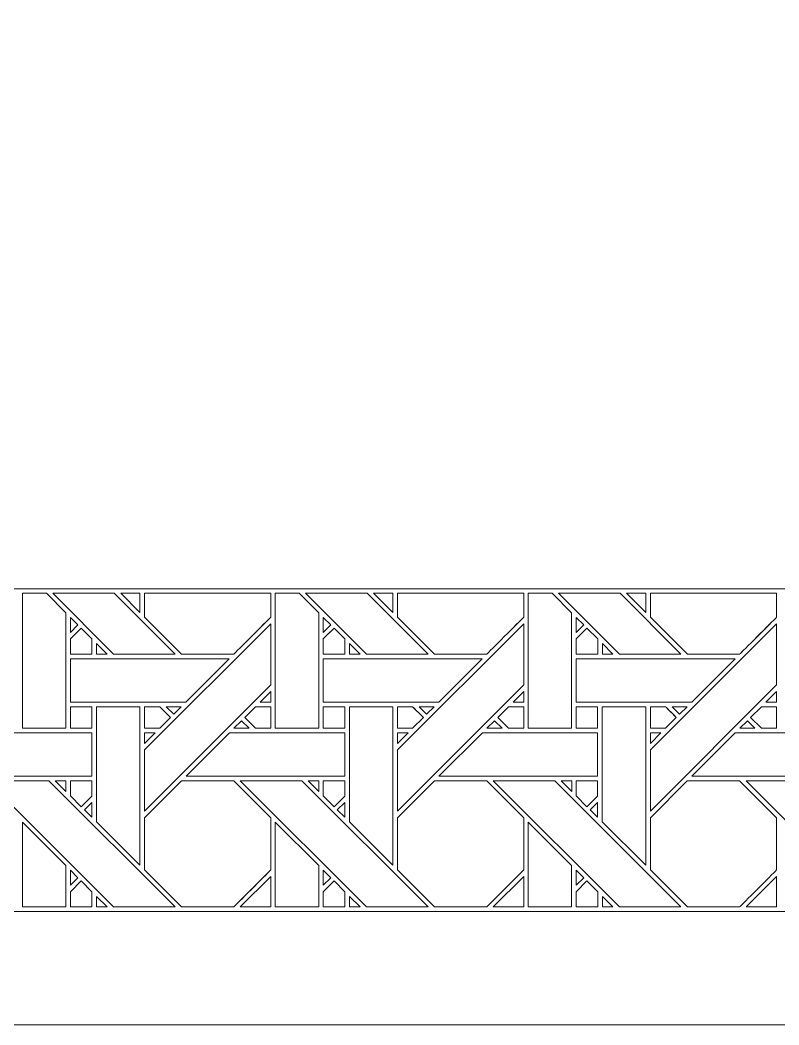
# Model space of a CAD drawing. Header units: inches. Extents: x 7.38 to 17.38, y 5.09 to 13.09.
# Drawn here: x 12.154 to 15, y 5.095 to 8.866 of the extents above; entities that cross this region are included whole.
import ezdxf

# ---------------------------------------------------------------- set-up
doc = ezdxf.new("R2010")
doc.units = ezdxf.units.IN
doc.header["$MEASUREMENT"] = 0
doc.layers.add('Design', color=7, linetype='Continuous', lineweight=0)

msp = doc.modelspace()

# ---------------------------------------------------------------- linework, layer by layer
at = {"layer": 'Design'}
for points, knots in [([(7.3829, 13.0948), (7.3829, 13.0948), (7.3829, 5.0948), (7.3829, 5.0948), (7.3829, 5.0948), (17.3829, 5.0948), (17.3829, 5.0948), (17.3829, 5.0948), (17.3829, 13.0948), (17.3829, 13.0948), (17.3829, 13.0948), (7.3829, 13.0948), (7.3829, 13.0948)], [0, 0, 0, 0, 1, 1, 1, 2, 2, 2, 3, 3, 3, 4, 4, 4, 4]), ([(7.8596, 12.6686), (7.8596, 12.6686), (7.8596, 5.5209), (7.8596, 5.5209), (7.8596, 5.5209), (16.9061, 5.5209), (16.9061, 5.5209), (16.9061, 5.5209), (16.9061, 12.6686), (16.9061, 12.6686), (16.9061, 12.6686), (7.8596, 12.6686), (7.8596, 12.6686)], [0, 0, 0, 0, 1, 1, 1, 2, 2, 2, 3, 3, 3, 4, 4, 4, 4]), ([(9.0706, 6.7312), (9.0706, 6.7312), (9.0706, 11.4583), (9.0706, 11.4583), (9.0706, 11.4583), (15.6951, 11.4583), (15.6951, 11.4583), (15.6951, 11.4583), (15.6951, 6.7312), (15.6951, 6.7312), (15.6951, 6.7312), (9.0706, 6.7312), (9.0706, 6.7312)], [0, 0, 0, 0, 1, 1, 1, 2, 2, 2, 3, 3, 3, 4, 4, 4, 4]), ([(12.1625, 6.7146), (12.1625, 6.7146), (12.2523, 6.7146), (12.2523, 6.7146), (12.2523, 6.7146), (12.3252, 6.6419), (12.3252, 6.6419), (12.3252, 6.6419), (12.3252, 6.2082), (12.3252, 6.2082), (12.3252, 6.2082), (12.1625, 6.2082), (12.1625, 6.2082), (12.1625, 6.2082), (12.1625, 6.7146), (12.1625, 6.7146)], [0, 0, 0, 0, 1, 1, 1, 2, 2, 2, 3, 3, 3, 4, 4, 4, 5, 5, 5, 5]), ([(12.2761, 6.7146), (12.2761, 6.7146), (12.507, 6.7146), (12.507, 6.7146), (12.507, 6.7146), (12.7354, 6.4862), (12.7354, 6.4862), (12.7354, 6.4862), (12.5044, 6.4862), (12.5044, 6.4862), (12.5044, 6.4862), (12.2761, 6.7146), (12.2761, 6.7146)], [0, 0, 0, 0, 1, 1, 1, 2, 2, 2, 3, 3, 3, 4, 4, 4, 4]), ([(12.6032, 6.7146), (12.6032, 6.7146), (12.6032, 6.6426), (12.6032, 6.6426), (12.6032, 6.6426), (12.5313, 6.7146), (12.5313, 6.7146), (12.5313, 6.7146), (12.6032, 6.7146), (12.6032, 6.7146)], [0, 0, 0, 0, 1, 1, 1, 2, 2, 2, 3, 3, 3, 3]), ([(12.6204, 6.6255), (12.6204, 6.6255), (12.6204, 6.7146), (12.6204, 6.7146), (12.6204, 6.7146), (13.0941, 6.7146), (13.0941, 6.7146), (13.0941, 6.7146), (13.0941, 6.6249), (13.0941, 6.6249), (13.0763, 6.607), (12.9643, 6.4952), (12.9553, 6.4862), (12.9553, 6.4862), (12.7596, 6.4862), (12.7596, 6.4862), (12.7596, 6.4862), (12.6204, 6.6255), (12.6204, 6.6255)], [0, 0, 0, 0, 1, 1, 1, 2, 2, 2, 3, 3, 3, 4, 4, 4, 5, 5, 5, 6, 6, 6, 6]), ([(12.6204, 6.6255), (12.6204, 6.6255), (12.6204, 6.7146), (12.6204, 6.7146), (12.6204, 6.7146), (13.0941, 6.7146), (13.0941, 6.7146), (13.0941, 6.7146), (13.0941, 6.6249), (13.0941, 6.6249), (13.0756, 6.6063), (12.9638, 6.4947), (12.9553, 6.4862), (12.9553, 6.4862), (12.7596, 6.4862), (12.7596, 6.4862), (12.7596, 6.4862), (12.6204, 6.6255), (12.6204, 6.6255)], [0, 0, 0, 0, 1, 1, 1, 2, 2, 2, 3, 3, 3, 4, 4, 4, 5, 5, 5, 6, 6, 6, 6]), ([(13.1112, 6.7146), (13.1112, 6.7146), (13.201, 6.7146), (13.201, 6.7146), (13.201, 6.7146), (13.274, 6.6419), (13.274, 6.6419), (13.274, 6.6419), (13.274, 6.2082), (13.274, 6.2082), (13.274, 6.2082), (13.1112, 6.2082), (13.1112, 6.2082), (13.1112, 6.2082), (13.1112, 6.7146), (13.1112, 6.7146)], [0, 0, 0, 0, 1, 1, 1, 2, 2, 2, 3, 3, 3, 4, 4, 4, 5, 5, 5, 5]), ([(13.2248, 6.7146), (13.2248, 6.7146), (13.4558, 6.7146), (13.4558, 6.7146), (13.4558, 6.7146), (13.6841, 6.4862), (13.6841, 6.4862), (13.6841, 6.4862), (13.4531, 6.4862), (13.4531, 6.4862), (13.4531, 6.4862), (13.2248, 6.7146), (13.2248, 6.7146)], [0, 0, 0, 0, 1, 1, 1, 2, 2, 2, 3, 3, 3, 4, 4, 4, 4]), ([(13.552, 6.7146), (13.552, 6.7146), (13.552, 6.6426), (13.552, 6.6426), (13.552, 6.6426), (13.48, 6.7146), (13.48, 6.7146), (13.48, 6.7146), (13.552, 6.7146), (13.552, 6.7146)], [0, 0, 0, 0, 1, 1, 1, 2, 2, 2, 3, 3, 3, 3]), ([(13.5691, 6.6255), (13.5691, 6.6255), (13.5691, 6.7146), (13.5691, 6.7146), (13.5691, 6.7146), (14.0428, 6.7146), (14.0428, 6.7146), (14.0428, 6.7146), (14.0428, 6.6249), (14.0428, 6.6249), (14.025, 6.607), (13.9131, 6.4952), (13.9041, 6.4862), (13.9041, 6.4862), (13.7084, 6.4862), (13.7084, 6.4862), (13.7084, 6.4862), (13.5691, 6.6255), (13.5691, 6.6255)], [0, 0, 0, 0, 1, 1, 1, 2, 2, 2, 3, 3, 3, 4, 4, 4, 5, 5, 5, 6, 6, 6, 6]), ([(13.5691, 6.6255), (13.5691, 6.6255), (13.5691, 6.7146), (13.5691, 6.7146), (13.5691, 6.7146), (14.0428, 6.7146), (14.0428, 6.7146), (14.0428, 6.7146), (14.0428, 6.6249), (14.0428, 6.6249), (14.0247, 6.6067), (13.9129, 6.495), (13.9041, 6.4862), (13.9041, 6.4862), (13.7084, 6.4862), (13.7084, 6.4862), (13.7084, 6.4862), (13.5691, 6.6255), (13.5691, 6.6255)], [0, 0, 0, 0, 1, 1, 1, 2, 2, 2, 3, 3, 3, 4, 4, 4, 5, 5, 5, 6, 6, 6, 6]), ([(14.0599, 6.7146), (14.0599, 6.7146), (14.1497, 6.7146), (14.1497, 6.7146), (14.1497, 6.7146), (14.2227, 6.6419), (14.2227, 6.6419), (14.2227, 6.6419), (14.2227, 6.2082), (14.2227, 6.2082), (14.2227, 6.2082), (14.0599, 6.2082), (14.0599, 6.2082), (14.0599, 6.2082), (14.0599, 6.7146), (14.0599, 6.7146)], [0, 0, 0, 0, 1, 1, 1, 2, 2, 2, 3, 3, 3, 4, 4, 4, 5, 5, 5, 5]), ([(14.1735, 6.7146), (14.1735, 6.7146), (14.4045, 6.7146), (14.4045, 6.7146), (14.4045, 6.7146), (14.6329, 6.4862), (14.6329, 6.4862), (14.6329, 6.4862), (14.4018, 6.4862), (14.4018, 6.4862), (14.4018, 6.4862), (14.1735, 6.7146), (14.1735, 6.7146)], [0, 0, 0, 0, 1, 1, 1, 2, 2, 2, 3, 3, 3, 4, 4, 4, 4]), ([(14.5007, 6.7146), (14.5007, 6.7146), (14.5007, 6.6426), (14.5007, 6.6426), (14.5007, 6.6426), (14.4287, 6.7146), (14.4287, 6.7146), (14.4287, 6.7146), (14.5007, 6.7146), (14.5007, 6.7146)], [0, 0, 0, 0, 1, 1, 1, 2, 2, 2, 3, 3, 3, 3]), ([(14.5179, 6.6255), (14.5179, 6.6255), (14.5179, 6.7146), (14.5179, 6.7146), (14.5179, 6.7146), (14.9915, 6.7146), (14.9915, 6.7146), (14.9915, 6.7146), (14.9915, 6.6249), (14.9915, 6.6249), (14.9737, 6.607), (14.8618, 6.4952), (14.8528, 6.4862), (14.8528, 6.4862), (14.6571, 6.4862), (14.6571, 6.4862), (14.6571, 6.4862), (14.5179, 6.6255), (14.5179, 6.6255)], [0, 0, 0, 0, 1, 1, 1, 2, 2, 2, 3, 3, 3, 4, 4, 4, 5, 5, 5, 6, 6, 6, 6]), ([(14.9915, 6.6249), (14.9731, 6.6063), (14.8613, 6.4947), (14.8528, 6.4862), (14.8528, 6.4862), (14.6571, 6.4862), (14.6571, 6.4862), (14.6571, 6.4862), (14.5179, 6.6255), (14.5179, 6.6255), (14.5179, 6.6255), (14.5179, 6.7146), (14.5179, 6.7146), (14.5179, 6.7146), (14.9915, 6.7146), (14.9915, 6.7146), (14.9915, 6.7146), (14.9915, 6.6249), (14.9915, 6.6249)], [0, 0, 0, 0, 1, 1, 1, 2, 2, 2, 3, 3, 3, 4, 4, 4, 5, 5, 5, 6, 6, 6, 6]), ([(12.3425, 6.5677), (12.3425, 6.5677), (12.3425, 6.6244), (12.3425, 6.6244), (12.3425, 6.6244), (12.3707, 6.5958), (12.3707, 6.5958), (12.3707, 6.5958), (12.3425, 6.5677), (12.3425, 6.5677)], [0, 0, 0, 0, 1, 1, 1, 2, 2, 2, 3, 3, 3, 3]), ([(12.6204, 6.1269), (12.6204, 6.1269), (13.0941, 6.6005), (13.0941, 6.6005), (13.0941, 6.6005), (13.0941, 6.3705), (13.0941, 6.3705), (13.0941, 6.3705), (12.6204, 5.8968), (12.6204, 5.8968), (12.6204, 5.8968), (12.6204, 6.1269), (12.6204, 6.1269)], [0, 0, 0, 0, 1, 1, 1, 2, 2, 2, 3, 3, 3, 4, 4, 4, 4]), ([(13.2913, 6.5677), (13.2913, 6.5677), (13.2913, 6.6244), (13.2913, 6.6244), (13.2913, 6.6244), (13.3195, 6.5958), (13.3195, 6.5958), (13.3195, 6.5958), (13.2913, 6.5677), (13.2913, 6.5677)], [0, 0, 0, 0, 1, 1, 1, 2, 2, 2, 3, 3, 3, 3]), ([(13.5691, 6.1269), (13.5691, 6.1269), (14.0428, 6.6005), (14.0428, 6.6005), (14.0428, 6.6005), (14.0428, 6.3705), (14.0428, 6.3705), (14.0428, 6.3705), (13.5691, 5.8968), (13.5691, 5.8968), (13.5691, 5.8968), (13.5691, 6.1269), (13.5691, 6.1269)], [0, 0, 0, 0, 1, 1, 1, 2, 2, 2, 3, 3, 3, 4, 4, 4, 4]), ([(14.24, 6.5677), (14.24, 6.5677), (14.24, 6.6244), (14.24, 6.6244), (14.24, 6.6244), (14.2682, 6.5958), (14.2682, 6.5958), (14.2682, 6.5958), (14.24, 6.5677), (14.24, 6.5677)], [0, 0, 0, 0, 1, 1, 1, 2, 2, 2, 3, 3, 3, 3]), ([(14.5179, 6.1269), (14.5179, 6.1269), (14.9915, 6.6005), (14.9915, 6.6005), (14.9915, 6.6005), (14.9915, 6.3705), (14.9915, 6.3705), (14.9915, 6.3705), (14.5179, 5.8968), (14.5179, 5.8968), (14.5179, 5.8968), (14.5179, 6.1269), (14.5179, 6.1269)], [0, 0, 0, 0, 1, 1, 1, 2, 2, 2, 3, 3, 3, 4, 4, 4, 4]), ([(12.4232, 6.486), (12.4232, 6.486), (12.3425, 6.486), (12.3425, 6.486), (12.3425, 6.486), (12.3425, 6.5433), (12.3425, 6.5433), (12.3425, 6.5433), (12.3829, 6.5836), (12.3829, 6.5836), (12.3829, 6.5836), (12.4232, 6.5433), (12.4232, 6.5433), (12.4232, 6.5433), (12.4232, 6.486), (12.4232, 6.486)], [0, 0, 0, 0, 1, 1, 1, 2, 2, 2, 3, 3, 3, 4, 4, 4, 5, 5, 5, 5]), ([(12.3829, 6.5836), (12.3829, 6.5836), (12.4232, 6.5433), (12.4232, 6.5433), (12.4232, 6.5433), (12.4232, 6.486), (12.4232, 6.486), (12.4232, 6.486), (12.3425, 6.486), (12.3425, 6.486), (12.3425, 6.486), (12.3425, 6.5433), (12.3425, 6.5433), (12.3425, 6.5433), (12.3829, 6.5836), (12.3829, 6.5836)], [0, 0, 0, 0, 1, 1, 1, 2, 2, 2, 3, 3, 3, 4, 4, 4, 5, 5, 5, 5]), ([(13.3719, 6.486), (13.3719, 6.486), (13.2913, 6.486), (13.2913, 6.486), (13.2913, 6.486), (13.2913, 6.5433), (13.2913, 6.5433), (13.2913, 6.5433), (13.3316, 6.5836), (13.3316, 6.5836), (13.3316, 6.5836), (13.3719, 6.5433), (13.3719, 6.5433), (13.3719, 6.5433), (13.3719, 6.486), (13.3719, 6.486)], [0, 0, 0, 0, 1, 1, 1, 2, 2, 2, 3, 3, 3, 4, 4, 4, 5, 5, 5, 5]), ([(13.3049, 6.5569), (13.3049, 6.5569), (13.3316, 6.5836), (13.3316, 6.5836), (13.3316, 6.5836), (13.3719, 6.5433), (13.3719, 6.5433), (13.3719, 6.5433), (13.3719, 6.486), (13.3719, 6.486), (13.3719, 6.486), (13.2913, 6.486), (13.2913, 6.486), (13.2913, 6.486), (13.2913, 6.5433), (13.2913, 6.5433), (13.2913, 6.5433), (13.3049, 6.5569), (13.3049, 6.5569)], [0, 0, 0, 0, 1, 1, 1, 2, 2, 2, 3, 3, 3, 4, 4, 4, 5, 5, 5, 6, 6, 6, 6]), ([(14.3207, 6.486), (14.3207, 6.486), (14.24, 6.486), (14.24, 6.486), (14.24, 6.486), (14.24, 6.5433), (14.24, 6.5433), (14.24, 6.5433), (14.2803, 6.5836), (14.2803, 6.5836), (14.2803, 6.5836), (14.3207, 6.5433), (14.3207, 6.5433), (14.3207, 6.5433), (14.3207, 6.486), (14.3207, 6.486)], [0, 0, 0, 0, 1, 1, 1, 2, 2, 2, 3, 3, 3, 4, 4, 4, 5, 5, 5, 5]), ([(14.24, 6.5433), (14.24, 6.5433), (14.2803, 6.5836), (14.2803, 6.5836), (14.2803, 6.5836), (14.3207, 6.5433), (14.3207, 6.5433), (14.3207, 6.5433), (14.3207, 6.486), (14.3207, 6.486), (14.3207, 6.486), (14.24, 6.486), (14.24, 6.486), (14.24, 6.486), (14.24, 6.5433), (14.24, 6.5433)], [0, 0, 0, 0, 1, 1, 1, 2, 2, 2, 3, 3, 3, 4, 4, 4, 5, 5, 5, 5]), ([(12.4802, 6.4862), (12.4802, 6.4862), (12.4405, 6.4862), (12.4405, 6.4862), (12.4405, 6.4862), (12.4405, 6.526), (12.4405, 6.526), (12.4405, 6.526), (12.4802, 6.4862), (12.4802, 6.4862)], [0, 0, 0, 0, 1, 1, 1, 2, 2, 2, 3, 3, 3, 3]), ([(13.4289, 6.4862), (13.4289, 6.4862), (13.3892, 6.4862), (13.3892, 6.4862), (13.3892, 6.4862), (13.3892, 6.526), (13.3892, 6.526), (13.3892, 6.526), (13.4289, 6.4862), (13.4289, 6.4862)], [0, 0, 0, 0, 1, 1, 1, 2, 2, 2, 3, 3, 3, 3]), ([(14.3776, 6.4862), (14.3776, 6.4862), (14.3379, 6.4862), (14.3379, 6.4862), (14.3379, 6.4862), (14.3379, 6.526), (14.3379, 6.526), (14.3379, 6.526), (14.3776, 6.4862), (14.3776, 6.4862)], [0, 0, 0, 0, 1, 1, 1, 2, 2, 2, 3, 3, 3, 3]), ([(12.3425, 6.3063), (12.3425, 6.3063), (12.3425, 6.469), (12.3425, 6.469), (12.3425, 6.469), (12.9382, 6.469), (12.9382, 6.469), (12.9382, 6.469), (12.7755, 6.3063), (12.7755, 6.3063), (12.7755, 6.3063), (12.3425, 6.3063), (12.3425, 6.3063)], [0, 0, 0, 0, 1, 1, 1, 2, 2, 2, 3, 3, 3, 4, 4, 4, 4]), ([(13.2913, 6.3063), (13.2913, 6.3063), (13.2913, 6.469), (13.2913, 6.469), (13.2913, 6.469), (13.887, 6.469), (13.887, 6.469), (13.887, 6.469), (13.7242, 6.3063), (13.7242, 6.3063), (13.7242, 6.3063), (13.2913, 6.3063), (13.2913, 6.3063)], [0, 0, 0, 0, 1, 1, 1, 2, 2, 2, 3, 3, 3, 4, 4, 4, 4]), ([(14.24, 6.3063), (14.24, 6.3063), (14.24, 6.469), (14.24, 6.469), (14.24, 6.469), (14.8357, 6.469), (14.8357, 6.469), (14.8357, 6.469), (14.673, 6.3063), (14.673, 6.3063), (14.673, 6.3063), (14.24, 6.3063), (14.24, 6.3063)], [0, 0, 0, 0, 1, 1, 1, 2, 2, 2, 3, 3, 3, 4, 4, 4, 4]), ([(13.0543, 6.3063), (13.0543, 6.3063), (13.0941, 6.3461), (13.0941, 6.3461), (13.0941, 6.3461), (13.0941, 6.3063), (13.0941, 6.3063), (13.0941, 6.3063), (13.0543, 6.3063), (13.0543, 6.3063)], [0, 0, 0, 0, 1, 1, 1, 2, 2, 2, 3, 3, 3, 3]), ([(14.003, 6.3063), (14.003, 6.3063), (14.0428, 6.3461), (14.0428, 6.3461), (14.0428, 6.3461), (14.0428, 6.3063), (14.0428, 6.3063), (14.0428, 6.3063), (14.003, 6.3063), (14.003, 6.3063)], [0, 0, 0, 0, 1, 1, 1, 2, 2, 2, 3, 3, 3, 3]), ([(14.9517, 6.3063), (14.9517, 6.3063), (14.9915, 6.3461), (14.9915, 6.3461), (14.9915, 6.3461), (14.9915, 6.3063), (14.9915, 6.3063), (14.9915, 6.3063), (14.9517, 6.3063), (14.9517, 6.3063)], [0, 0, 0, 0, 1, 1, 1, 2, 2, 2, 3, 3, 3, 3]), ([(12.3425, 6.289), (12.3425, 6.289), (12.4228, 6.289), (12.4228, 6.289), (12.4228, 6.289), (12.4228, 6.2082), (12.4228, 6.2082), (12.4228, 6.2082), (12.3425, 6.2082), (12.3425, 6.2082), (12.3425, 6.2082), (12.3425, 6.289), (12.3425, 6.289)], [0, 0, 0, 0, 1, 1, 1, 2, 2, 2, 3, 3, 3, 4, 4, 4, 4]), ([(12.4228, 6.289), (12.4228, 6.289), (12.4228, 6.2082), (12.4228, 6.2082), (12.4228, 6.2082), (12.3425, 6.2082), (12.3425, 6.2082), (12.3425, 6.2082), (12.3425, 6.289), (12.3425, 6.289), (12.3425, 6.289), (12.4228, 6.289), (12.4228, 6.289)], [0, 0, 0, 0, 1, 1, 1, 2, 2, 2, 3, 3, 3, 4, 4, 4, 4]), ([(12.6032, 6.289), (12.6032, 6.289), (12.6032, 5.6939), (12.6032, 5.6939), (12.6032, 5.6939), (12.4403, 5.8568), (12.4403, 5.8568), (12.4403, 5.8568), (12.4403, 6.289), (12.4403, 6.289), (12.4403, 6.289), (12.6032, 6.289), (12.6032, 6.289)], [0, 0, 0, 0, 1, 1, 1, 2, 2, 2, 3, 3, 3, 4, 4, 4, 4]), ([(12.6204, 6.289), (12.6204, 6.289), (12.6775, 6.289), (12.6775, 6.289), (12.6826, 6.2839), (12.7134, 6.2531), (12.7178, 6.2486), (12.7178, 6.2486), (12.6774, 6.2082), (12.6774, 6.2082), (12.6774, 6.2082), (12.6204, 6.2082), (12.6204, 6.2082), (12.6204, 6.2082), (12.6204, 6.289), (12.6204, 6.289)], [0, 0, 0, 0, 1, 1, 1, 2, 2, 2, 3, 3, 3, 4, 4, 4, 5, 5, 5, 5]), ([(12.6204, 6.289), (12.6204, 6.289), (12.6775, 6.289), (12.6775, 6.289), (12.6829, 6.2836), (12.7178, 6.2486), (12.7178, 6.2486), (12.7178, 6.2486), (12.6774, 6.2082), (12.6774, 6.2082), (12.6774, 6.2082), (12.6204, 6.2082), (12.6204, 6.2082), (12.6204, 6.2082), (12.6204, 6.289), (12.6204, 6.289)], [0, 0, 0, 0, 1, 1, 1, 2, 2, 2, 3, 3, 3, 4, 4, 4, 5, 5, 5, 5]), ([(12.7583, 6.289), (12.7583, 6.289), (12.73, 6.2608), (12.73, 6.2608), (12.73, 6.2608), (12.7018, 6.289), (12.7018, 6.289), (12.7018, 6.289), (12.7583, 6.289), (12.7583, 6.289)], [0, 0, 0, 0, 1, 1, 1, 2, 2, 2, 3, 3, 3, 3]), ([(13.0941, 6.2082), (13.0941, 6.2082), (13.037, 6.2082), (13.037, 6.2082), (13.037, 6.2082), (12.9966, 6.2486), (12.9966, 6.2486), (12.9966, 6.2486), (13.037, 6.289), (13.037, 6.289), (13.037, 6.289), (13.0941, 6.289), (13.0941, 6.289), (13.0941, 6.289), (13.0941, 6.2082), (13.0941, 6.2082)], [0, 0, 0, 0, 1, 1, 1, 2, 2, 2, 3, 3, 3, 4, 4, 4, 5, 5, 5, 5]), ([(12.9966, 6.2486), (12.9966, 6.2486), (13.037, 6.289), (13.037, 6.289), (13.037, 6.289), (13.0941, 6.289), (13.0941, 6.289), (13.0941, 6.289), (13.0941, 6.2082), (13.0941, 6.2082), (13.0941, 6.2082), (13.037, 6.2082), (13.037, 6.2082), (13.037, 6.2082), (12.9966, 6.2486), (12.9966, 6.2486)], [0, 0, 0, 0, 1, 1, 1, 2, 2, 2, 3, 3, 3, 4, 4, 4, 5, 5, 5, 5]), ([(13.2913, 6.289), (13.2913, 6.289), (13.3715, 6.289), (13.3715, 6.289), (13.3715, 6.289), (13.3715, 6.2082), (13.3715, 6.2082), (13.3715, 6.2082), (13.2913, 6.2082), (13.2913, 6.2082), (13.2913, 6.2082), (13.2913, 6.289), (13.2913, 6.289)], [0, 0, 0, 0, 1, 1, 1, 2, 2, 2, 3, 3, 3, 4, 4, 4, 4]), ([(13.3715, 6.289), (13.3715, 6.289), (13.3715, 6.2082), (13.3715, 6.2082), (13.3715, 6.2082), (13.2913, 6.2082), (13.2913, 6.2082), (13.2913, 6.2082), (13.2913, 6.289), (13.2913, 6.289), (13.2913, 6.289), (13.3715, 6.289), (13.3715, 6.289)], [0, 0, 0, 0, 1, 1, 1, 2, 2, 2, 3, 3, 3, 4, 4, 4, 4]), ([(13.552, 6.289), (13.552, 6.289), (13.552, 5.6939), (13.552, 5.6939), (13.552, 5.6939), (13.3891, 5.8568), (13.3891, 5.8568), (13.3891, 5.8568), (13.3891, 6.289), (13.3891, 6.289), (13.3891, 6.289), (13.552, 6.289), (13.552, 6.289)], [0, 0, 0, 0, 1, 1, 1, 2, 2, 2, 3, 3, 3, 4, 4, 4, 4]), ([(13.5691, 6.289), (13.5691, 6.289), (13.6262, 6.289), (13.6262, 6.289), (13.6313, 6.2839), (13.6621, 6.2531), (13.6665, 6.2486), (13.6665, 6.2486), (13.6261, 6.2082), (13.6261, 6.2082), (13.6261, 6.2082), (13.5691, 6.2082), (13.5691, 6.2082), (13.5691, 6.2082), (13.5691, 6.289), (13.5691, 6.289)], [0, 0, 0, 0, 1, 1, 1, 2, 2, 2, 3, 3, 3, 4, 4, 4, 5, 5, 5, 5]), ([(13.5691, 6.2082), (13.5691, 6.2082), (13.5691, 6.289), (13.5691, 6.289), (13.5691, 6.289), (13.6262, 6.289), (13.6262, 6.289), (13.6262, 6.289), (13.6665, 6.2486), (13.6665, 6.2486), (13.6665, 6.2486), (13.6261, 6.2082), (13.6261, 6.2082), (13.6261, 6.2082), (13.5691, 6.2082), (13.5691, 6.2082)], [0, 0, 0, 0, 1, 1, 1, 2, 2, 2, 3, 3, 3, 4, 4, 4, 5, 5, 5, 5]), ([(13.6505, 6.289), (13.6505, 6.289), (13.707, 6.289), (13.707, 6.289), (13.707, 6.289), (13.6787, 6.2608), (13.6787, 6.2608), (13.6787, 6.2608), (13.6505, 6.289), (13.6505, 6.289)], [0, 0, 0, 0, 1, 1, 1, 2, 2, 2, 3, 3, 3, 3]), ([(14.0428, 6.2082), (14.0428, 6.2082), (13.9857, 6.2082), (13.9857, 6.2082), (13.9857, 6.2082), (13.9453, 6.2486), (13.9453, 6.2486), (13.9453, 6.2486), (13.9858, 6.289), (13.9858, 6.289), (13.9858, 6.289), (14.0428, 6.289), (14.0428, 6.289), (14.0428, 6.289), (14.0428, 6.2082), (14.0428, 6.2082)], [0, 0, 0, 0, 1, 1, 1, 2, 2, 2, 3, 3, 3, 4, 4, 4, 5, 5, 5, 5]), ([(13.9453, 6.2486), (13.9453, 6.2486), (13.9858, 6.289), (13.9858, 6.289), (13.9858, 6.289), (14.0428, 6.289), (14.0428, 6.289), (14.0428, 6.289), (14.0428, 6.2082), (14.0428, 6.2082), (14.0428, 6.2082), (13.9857, 6.2082), (13.9857, 6.2082), (13.9857, 6.2082), (13.9453, 6.2486), (13.9453, 6.2486)], [0, 0, 0, 0, 1, 1, 1, 2, 2, 2, 3, 3, 3, 4, 4, 4, 5, 5, 5, 5]), ([(14.24, 6.289), (14.24, 6.289), (14.3203, 6.289), (14.3203, 6.289), (14.3203, 6.289), (14.3203, 6.2082), (14.3203, 6.2082), (14.3203, 6.2082), (14.24, 6.2082), (14.24, 6.2082), (14.24, 6.2082), (14.24, 6.289), (14.24, 6.289)], [0, 0, 0, 0, 1, 1, 1, 2, 2, 2, 3, 3, 3, 4, 4, 4, 4]), ([(14.24, 6.2082), (14.24, 6.2082), (14.24, 6.289), (14.24, 6.289), (14.24, 6.289), (14.3203, 6.289), (14.3203, 6.289), (14.3203, 6.289), (14.3203, 6.2082), (14.3203, 6.2082), (14.3203, 6.2082), (14.24, 6.2082), (14.24, 6.2082)], [0, 0, 0, 0, 1, 1, 1, 2, 2, 2, 3, 3, 3, 4, 4, 4, 4]), ([(14.5007, 6.289), (14.5007, 6.289), (14.5007, 5.6939), (14.5007, 5.6939), (14.5007, 5.6939), (14.3378, 5.8568), (14.3378, 5.8568), (14.3378, 5.8568), (14.3378, 6.289), (14.3378, 6.289), (14.3378, 6.289), (14.5007, 6.289), (14.5007, 6.289)], [0, 0, 0, 0, 1, 1, 1, 2, 2, 2, 3, 3, 3, 4, 4, 4, 4]), ([(14.5179, 6.289), (14.5179, 6.289), (14.5749, 6.289), (14.5749, 6.289), (14.5801, 6.2839), (14.6108, 6.2531), (14.6153, 6.2486), (14.6153, 6.2486), (14.5748, 6.2082), (14.5748, 6.2082), (14.5748, 6.2082), (14.5179, 6.2082), (14.5179, 6.2082), (14.5179, 6.2082), (14.5179, 6.289), (14.5179, 6.289)], [0, 0, 0, 0, 1, 1, 1, 2, 2, 2, 3, 3, 3, 4, 4, 4, 5, 5, 5, 5]), ([(14.5179, 6.2082), (14.5179, 6.2082), (14.5179, 6.289), (14.5179, 6.289), (14.5179, 6.289), (14.5749, 6.289), (14.5749, 6.289), (14.5803, 6.2837), (14.6111, 6.2528), (14.6153, 6.2486), (14.6153, 6.2486), (14.5748, 6.2082), (14.5748, 6.2082), (14.5748, 6.2082), (14.5179, 6.2082), (14.5179, 6.2082)], [0, 0, 0, 0, 1, 1, 1, 2, 2, 2, 3, 3, 3, 4, 4, 4, 5, 5, 5, 5]), ([(14.5993, 6.289), (14.5993, 6.289), (14.6557, 6.289), (14.6557, 6.289), (14.6557, 6.289), (14.6275, 6.2608), (14.6275, 6.2608), (14.6275, 6.2608), (14.5993, 6.289), (14.5993, 6.289)], [0, 0, 0, 0, 1, 1, 1, 2, 2, 2, 3, 3, 3, 3]), ([(14.9915, 6.2082), (14.9915, 6.2082), (14.9344, 6.2082), (14.9344, 6.2082), (14.9344, 6.2082), (14.8941, 6.2486), (14.8941, 6.2486), (14.8941, 6.2486), (14.9345, 6.289), (14.9345, 6.289), (14.9345, 6.289), (14.9915, 6.289), (14.9915, 6.289), (14.9915, 6.289), (14.9915, 6.2082), (14.9915, 6.2082)], [0, 0, 0, 0, 1, 1, 1, 2, 2, 2, 3, 3, 3, 4, 4, 4, 5, 5, 5, 5]), ([(14.8941, 6.2486), (14.8941, 6.2486), (14.9345, 6.289), (14.9345, 6.289), (14.9345, 6.289), (14.9915, 6.289), (14.9915, 6.289), (14.9915, 6.289), (14.9915, 6.2082), (14.9915, 6.2082), (14.9915, 6.2082), (14.9344, 6.2082), (14.9344, 6.2082), (14.9344, 6.2082), (14.8941, 6.2486), (14.8941, 6.2486)], [0, 0, 0, 0, 1, 1, 1, 2, 2, 2, 3, 3, 3, 4, 4, 4, 5, 5, 5, 5]), ([(13.0127, 6.2082), (13.0127, 6.2082), (12.9562, 6.2082), (12.9562, 6.2082), (12.9562, 6.2082), (12.9845, 6.2365), (12.9845, 6.2365), (12.9845, 6.2365), (13.0127, 6.2082), (13.0127, 6.2082)], [0, 0, 0, 0, 1, 1, 1, 2, 2, 2, 3, 3, 3, 3]), ([(13.9615, 6.2082), (13.9615, 6.2082), (13.905, 6.2082), (13.905, 6.2082), (13.905, 6.2082), (13.9332, 6.2365), (13.9332, 6.2365), (13.9332, 6.2365), (13.9615, 6.2082), (13.9615, 6.2082)], [0, 0, 0, 0, 1, 1, 1, 2, 2, 2, 3, 3, 3, 3]), ([(14.9102, 6.2082), (14.9102, 6.2082), (14.8537, 6.2082), (14.8537, 6.2082), (14.8537, 6.2082), (14.8819, 6.2365), (14.8819, 6.2365), (14.8819, 6.2365), (14.9102, 6.2082), (14.9102, 6.2082)], [0, 0, 0, 0, 1, 1, 1, 2, 2, 2, 3, 3, 3, 3]), ([(11.8275, 6.0283), (11.8275, 6.0283), (11.9904, 6.1911), (11.9904, 6.1911), (11.9904, 6.1911), (12.4228, 6.1911), (12.4228, 6.1911), (12.4228, 6.1911), (12.4228, 6.0283), (12.4228, 6.0283), (12.4228, 6.0283), (11.8275, 6.0283), (11.8275, 6.0283)], [0, 0, 0, 0, 1, 1, 1, 2, 2, 2, 3, 3, 3, 4, 4, 4, 4]), ([(12.6602, 6.1911), (12.6602, 6.1911), (12.6204, 6.1513), (12.6204, 6.1513), (12.6204, 6.1513), (12.6204, 6.1911), (12.6204, 6.1911), (12.6204, 6.1911), (12.6602, 6.1911), (12.6602, 6.1911)], [0, 0, 0, 0, 1, 1, 1, 2, 2, 2, 3, 3, 3, 3]), ([(12.7762, 6.0283), (12.7762, 6.0283), (12.9391, 6.1911), (12.9391, 6.1911), (12.9391, 6.1911), (13.3715, 6.1911), (13.3715, 6.1911), (13.3715, 6.1911), (13.3715, 6.0283), (13.3715, 6.0283), (13.3715, 6.0283), (12.7762, 6.0283), (12.7762, 6.0283)], [0, 0, 0, 0, 1, 1, 1, 2, 2, 2, 3, 3, 3, 4, 4, 4, 4]), ([(13.609, 6.1911), (13.609, 6.1911), (13.5691, 6.1513), (13.5691, 6.1513), (13.5691, 6.1513), (13.5691, 6.1911), (13.5691, 6.1911), (13.5691, 6.1911), (13.609, 6.1911), (13.609, 6.1911)], [0, 0, 0, 0, 1, 1, 1, 2, 2, 2, 3, 3, 3, 3]), ([(13.725, 6.0283), (13.725, 6.0283), (13.8878, 6.1911), (13.8878, 6.1911), (13.8878, 6.1911), (14.3203, 6.1911), (14.3203, 6.1911), (14.3203, 6.1911), (14.3203, 6.0283), (14.3203, 6.0283), (14.3203, 6.0283), (13.725, 6.0283), (13.725, 6.0283)], [0, 0, 0, 0, 1, 1, 1, 2, 2, 2, 3, 3, 3, 4, 4, 4, 4]), ([(14.5577, 6.1911), (14.5577, 6.1911), (14.5179, 6.1513), (14.5179, 6.1513), (14.5179, 6.1513), (14.5179, 6.1911), (14.5179, 6.1911), (14.5179, 6.1911), (14.5577, 6.1911), (14.5577, 6.1911)], [0, 0, 0, 0, 1, 1, 1, 2, 2, 2, 3, 3, 3, 3]), ([(14.6737, 6.0283), (14.6737, 6.0283), (14.8365, 6.1911), (14.8365, 6.1911), (14.8365, 6.1911), (15.269, 6.1911), (15.269, 6.1911), (15.269, 6.1911), (15.269, 6.0283), (15.269, 6.0283), (15.269, 6.0283), (14.6737, 6.0283), (14.6737, 6.0283)], [0, 0, 0, 0, 1, 1, 1, 2, 2, 2, 3, 3, 3, 4, 4, 4, 4]), ([(12.5044, 5.5375), (12.5044, 5.5375), (12.0308, 6.0112), (12.0308, 6.0112), (12.0308, 6.0112), (12.2618, 6.0112), (12.2618, 6.0112), (12.2618, 6.0112), (12.7354, 5.5375), (12.7354, 5.5375), (12.7354, 5.5375), (12.5044, 5.5375), (12.5044, 5.5375)], [0, 0, 0, 0, 1, 1, 1, 2, 2, 2, 3, 3, 3, 4, 4, 4, 4]), ([(12.3253, 6.0111), (12.3253, 6.0111), (12.3253, 5.9713), (12.3253, 5.9713), (12.3253, 5.9713), (12.2859, 6.0111), (12.2859, 6.0111), (12.2859, 6.0111), (12.3253, 6.0111), (12.3253, 6.0111)], [0, 0, 0, 0, 1, 1, 1, 2, 2, 2, 3, 3, 3, 3]), ([(12.3425, 6.0111), (12.3425, 6.0111), (12.4228, 6.0111), (12.4228, 6.0111), (12.4228, 6.0111), (12.4228, 5.9535), (12.4228, 5.9535), (12.4228, 5.9535), (12.3828, 5.9136), (12.3828, 5.9136), (12.3828, 5.9136), (12.3425, 5.9539), (12.3425, 5.9539), (12.3425, 5.9539), (12.3425, 6.0111), (12.3425, 6.0111)], [0, 0, 0, 0, 1, 1, 1, 2, 2, 2, 3, 3, 3, 4, 4, 4, 5, 5, 5, 5]), ([(12.3828, 5.9136), (12.3828, 5.9136), (12.3425, 5.9539), (12.3425, 5.9539), (12.3425, 5.9539), (12.3425, 6.0111), (12.3425, 6.0111), (12.3425, 6.0111), (12.4228, 6.0111), (12.4228, 6.0111), (12.4228, 6.0111), (12.4228, 5.9535), (12.4228, 5.9535), (12.4228, 5.9535), (12.3828, 5.9136), (12.3828, 5.9136)], [0, 0, 0, 0, 1, 1, 1, 2, 2, 2, 3, 3, 3, 4, 4, 4, 5, 5, 5, 5]), ([(13.0941, 5.6762), (13.0763, 5.6582), (12.9643, 5.5465), (12.9553, 5.5375), (12.9553, 5.5375), (12.7596, 5.5375), (12.7596, 5.5375), (12.7596, 5.5375), (12.6204, 5.6767), (12.6204, 5.6767), (12.6204, 5.6767), (12.6204, 5.8724), (12.6204, 5.8724), (12.6204, 5.8724), (12.7591, 6.0111), (12.7591, 6.0111), (12.7591, 6.0111), (12.9553, 6.0111), (12.9553, 6.0111), (12.9553, 6.0111), (13.0941, 5.8724), (13.0941, 5.8724), (13.0941, 5.8724), (13.0941, 5.6762), (13.0941, 5.6762)], [0, 0, 0, 0, 1, 1, 1, 2, 2, 2, 3, 3, 3, 4, 4, 4, 5, 5, 5, 6, 6, 6, 7, 7, 7, 8, 8, 8, 8]), ([(12.9553, 5.5375), (12.9553, 5.5375), (12.7596, 5.5375), (12.7596, 5.5375), (12.7596, 5.5375), (12.6204, 5.6767), (12.6204, 5.6767), (12.6204, 5.6767), (12.6204, 5.8724), (12.6204, 5.8724), (12.6204, 5.8724), (12.7591, 6.0111), (12.7591, 6.0111), (12.7591, 6.0111), (12.9553, 6.0111), (12.9553, 6.0111), (12.9553, 6.0111), (13.0941, 5.8724), (13.0941, 5.8724), (13.0941, 5.8724), (13.0941, 5.6762), (13.0941, 5.6762), (13.0756, 5.6576), (12.9638, 5.546), (12.9553, 5.5375)], [0, 0, 0, 0, 1, 1, 1, 2, 2, 2, 3, 3, 3, 4, 4, 4, 5, 5, 5, 6, 6, 6, 7, 7, 7, 8, 8, 8, 8]), ([(13.4531, 5.5375), (13.4531, 5.5375), (12.9795, 6.0112), (12.9795, 6.0112), (12.9795, 6.0112), (13.2105, 6.0112), (13.2105, 6.0112), (13.2105, 6.0112), (13.6841, 5.5375), (13.6841, 5.5375), (13.6841, 5.5375), (13.4531, 5.5375), (13.4531, 5.5375)], [0, 0, 0, 0, 1, 1, 1, 2, 2, 2, 3, 3, 3, 4, 4, 4, 4]), ([(13.2741, 6.0111), (13.2741, 6.0111), (13.2741, 5.9713), (13.2741, 5.9713), (13.2741, 5.9713), (13.2346, 6.0111), (13.2346, 6.0111), (13.2346, 6.0111), (13.2741, 6.0111), (13.2741, 6.0111)], [0, 0, 0, 0, 1, 1, 1, 2, 2, 2, 3, 3, 3, 3]), ([(13.2913, 6.0111), (13.2913, 6.0111), (13.3715, 6.0111), (13.3715, 6.0111), (13.3715, 6.0111), (13.3715, 5.9535), (13.3715, 5.9535), (13.3715, 5.9535), (13.3316, 5.9136), (13.3316, 5.9136), (13.3316, 5.9136), (13.2913, 5.9539), (13.2913, 5.9539), (13.2913, 5.9539), (13.2913, 6.0111), (13.2913, 6.0111)], [0, 0, 0, 0, 1, 1, 1, 2, 2, 2, 3, 3, 3, 4, 4, 4, 5, 5, 5, 5]), ([(13.3316, 5.9136), (13.3316, 5.9136), (13.2913, 5.9539), (13.2913, 5.9539), (13.2913, 5.9539), (13.2913, 6.0111), (13.2913, 6.0111), (13.2913, 6.0111), (13.3715, 6.0111), (13.3715, 6.0111), (13.3715, 6.0111), (13.3715, 5.9535), (13.3715, 5.9535), (13.3715, 5.9535), (13.3316, 5.9136), (13.3316, 5.9136)], [0, 0, 0, 0, 1, 1, 1, 2, 2, 2, 3, 3, 3, 4, 4, 4, 5, 5, 5, 5]), ([(14.0428, 5.6762), (14.025, 5.6582), (13.9131, 5.5465), (13.9041, 5.5375), (13.9041, 5.5375), (13.7084, 5.5375), (13.7084, 5.5375), (13.7084, 5.5375), (13.5691, 5.6767), (13.5691, 5.6767), (13.5691, 5.6767), (13.5691, 5.8724), (13.5691, 5.8724), (13.5691, 5.8724), (13.7078, 6.0111), (13.7078, 6.0111), (13.7078, 6.0111), (13.904, 6.0111), (13.904, 6.0111), (13.904, 6.0111), (14.0428, 5.8724), (14.0428, 5.8724), (14.0428, 5.8724), (14.0428, 5.6762), (14.0428, 5.6762)], [0, 0, 0, 0, 1, 1, 1, 2, 2, 2, 3, 3, 3, 4, 4, 4, 5, 5, 5, 6, 6, 6, 7, 7, 7, 8, 8, 8, 8]), ([(13.7084, 5.5375), (13.7084, 5.5375), (13.5691, 5.6767), (13.5691, 5.6767), (13.5691, 5.6767), (13.5691, 5.8724), (13.5691, 5.8724), (13.5691, 5.8724), (13.7078, 6.0111), (13.7078, 6.0111), (13.7078, 6.0111), (13.904, 6.0111), (13.904, 6.0111), (13.904, 6.0111), (14.0428, 5.8724), (14.0428, 5.8724), (14.0428, 5.8724), (14.0428, 5.6762), (14.0428, 5.6762), (14.0248, 5.658), (13.9129, 5.5463), (13.9041, 5.5375), (13.9041, 5.5375), (13.7084, 5.5375), (13.7084, 5.5375)], [0, 0, 0, 0, 1, 1, 1, 2, 2, 2, 3, 3, 3, 4, 4, 4, 5, 5, 5, 6, 6, 6, 7, 7, 7, 8, 8, 8, 8]), ([(14.4018, 5.5375), (14.4018, 5.5375), (13.9283, 6.0112), (13.9283, 6.0112), (13.9283, 6.0112), (14.1592, 6.0112), (14.1592, 6.0112), (14.1592, 6.0112), (14.6329, 5.5375), (14.6329, 5.5375), (14.6329, 5.5375), (14.4018, 5.5375), (14.4018, 5.5375)], [0, 0, 0, 0, 1, 1, 1, 2, 2, 2, 3, 3, 3, 4, 4, 4, 4]), ([(14.2228, 6.0111), (14.2228, 6.0111), (14.2228, 5.9713), (14.2228, 5.9713), (14.2228, 5.9713), (14.1833, 6.0111), (14.1833, 6.0111), (14.1833, 6.0111), (14.2228, 6.0111), (14.2228, 6.0111)], [0, 0, 0, 0, 1, 1, 1, 2, 2, 2, 3, 3, 3, 3]), ([(14.24, 6.0111), (14.24, 6.0111), (14.3203, 6.0111), (14.3203, 6.0111), (14.3203, 6.0111), (14.3203, 5.9535), (14.3203, 5.9535), (14.3203, 5.9535), (14.2803, 5.9136), (14.2803, 5.9136), (14.2803, 5.9136), (14.24, 5.9539), (14.24, 5.9539), (14.24, 5.9539), (14.24, 6.0111), (14.24, 6.0111)], [0, 0, 0, 0, 1, 1, 1, 2, 2, 2, 3, 3, 3, 4, 4, 4, 5, 5, 5, 5]), ([(14.2803, 5.9136), (14.2803, 5.9136), (14.24, 5.9539), (14.24, 5.9539), (14.24, 5.9539), (14.24, 6.0111), (14.24, 6.0111), (14.24, 6.0111), (14.3203, 6.0111), (14.3203, 6.0111), (14.3203, 6.0111), (14.3203, 5.9535), (14.3203, 5.9535), (14.3203, 5.9535), (14.2803, 5.9136), (14.2803, 5.9136)], [0, 0, 0, 0, 1, 1, 1, 2, 2, 2, 3, 3, 3, 4, 4, 4, 5, 5, 5, 5]), ([(14.9915, 5.6762), (14.9737, 5.6582), (14.8618, 5.5465), (14.8528, 5.5375), (14.8528, 5.5375), (14.6571, 5.5375), (14.6571, 5.5375), (14.6571, 5.5375), (14.5179, 5.6767), (14.5179, 5.6767), (14.5179, 5.6767), (14.5179, 5.8724), (14.5179, 5.8724), (14.5179, 5.8724), (14.6566, 6.0111), (14.6566, 6.0111), (14.6566, 6.0111), (14.8528, 6.0111), (14.8528, 6.0111), (14.8528, 6.0111), (14.9915, 5.8724), (14.9915, 5.8724), (14.9915, 5.8724), (14.9915, 5.6762), (14.9915, 5.6762)], [0, 0, 0, 0, 1, 1, 1, 2, 2, 2, 3, 3, 3, 4, 4, 4, 5, 5, 5, 6, 6, 6, 7, 7, 7, 8, 8, 8, 8]), ([(14.9915, 5.6762), (14.9737, 5.6582), (14.8617, 5.5464), (14.8528, 5.5375), (14.8528, 5.5375), (14.6571, 5.5375), (14.6571, 5.5375), (14.6571, 5.5375), (14.5179, 5.6767), (14.5179, 5.6767), (14.5179, 5.6767), (14.5179, 5.8724), (14.5179, 5.8724), (14.5179, 5.8724), (14.6566, 6.0111), (14.6566, 6.0111), (14.6566, 6.0111), (14.8528, 6.0111), (14.8528, 6.0111), (14.8528, 6.0111), (14.9915, 5.8724), (14.9915, 5.8724), (14.9915, 5.8724), (14.9915, 5.6762), (14.9915, 5.6762)], [0, 0, 0, 0, 1, 1, 1, 2, 2, 2, 3, 3, 3, 4, 4, 4, 5, 5, 5, 6, 6, 6, 7, 7, 7, 8, 8, 8, 8]), ([(15.3505, 5.5375), (15.3505, 5.5375), (14.877, 6.0112), (14.877, 6.0112), (14.877, 6.0112), (15.1079, 6.0112), (15.1079, 6.0112), (15.1079, 6.0112), (15.5816, 5.5375), (15.5816, 5.5375), (15.5816, 5.5375), (15.3505, 5.5375), (15.3505, 5.5375)], [0, 0, 0, 0, 1, 1, 1, 2, 2, 2, 3, 3, 3, 4, 4, 4, 4]), ([(12.4228, 5.9293), (12.4228, 5.9293), (12.4228, 5.8741), (12.4228, 5.8741), (12.4228, 5.8741), (12.395, 5.9015), (12.395, 5.9015), (12.395, 5.9015), (12.4228, 5.9293), (12.4228, 5.9293)], [0, 0, 0, 0, 1, 1, 1, 2, 2, 2, 3, 3, 3, 3]), ([(13.3715, 5.9293), (13.3715, 5.9293), (13.3715, 5.8741), (13.3715, 5.8741), (13.3715, 5.8741), (13.3438, 5.9015), (13.3438, 5.9015), (13.3438, 5.9015), (13.3715, 5.9293), (13.3715, 5.9293)], [0, 0, 0, 0, 1, 1, 1, 2, 2, 2, 3, 3, 3, 3]), ([(14.3203, 5.9293), (14.3203, 5.9293), (14.3203, 5.8741), (14.3203, 5.8741), (14.3203, 5.8741), (14.2925, 5.9015), (14.2925, 5.9015), (14.2925, 5.9015), (14.3203, 5.9293), (14.3203, 5.9293)], [0, 0, 0, 0, 1, 1, 1, 2, 2, 2, 3, 3, 3, 3]), ([(12.3252, 5.5373), (12.3252, 5.5373), (12.1625, 5.5373), (12.1625, 5.5373), (12.1625, 5.5373), (12.1625, 5.8553), (12.1625, 5.8553), (12.1625, 5.8553), (12.3252, 5.6932), (12.3252, 5.6932), (12.3252, 5.6932), (12.3252, 5.5373), (12.3252, 5.5373)], [0, 0, 0, 0, 1, 1, 1, 2, 2, 2, 3, 3, 3, 4, 4, 4, 4]), ([(13.274, 5.5373), (13.274, 5.5373), (13.1112, 5.5373), (13.1112, 5.5373), (13.1112, 5.5373), (13.1112, 5.8553), (13.1112, 5.8553), (13.1112, 5.8553), (13.274, 5.6932), (13.274, 5.6932), (13.274, 5.6932), (13.274, 5.5373), (13.274, 5.5373)], [0, 0, 0, 0, 1, 1, 1, 2, 2, 2, 3, 3, 3, 4, 4, 4, 4]), ([(14.2227, 5.5373), (14.2227, 5.5373), (14.0599, 5.5373), (14.0599, 5.5373), (14.0599, 5.5373), (14.0599, 5.8553), (14.0599, 5.8553), (14.0599, 5.8553), (14.2227, 5.6932), (14.2227, 5.6932), (14.2227, 5.6932), (14.2227, 5.5373), (14.2227, 5.5373)], [0, 0, 0, 0, 1, 1, 1, 2, 2, 2, 3, 3, 3, 4, 4, 4, 4]), ([(12.3425, 5.6189), (12.3425, 5.6189), (12.3425, 5.6757), (12.3425, 5.6757), (12.3425, 5.6757), (12.3707, 5.6471), (12.3707, 5.6471), (12.3707, 5.6471), (12.3425, 5.6189), (12.3425, 5.6189)], [0, 0, 0, 0, 1, 1, 1, 2, 2, 2, 3, 3, 3, 3]), ([(13.2913, 5.6189), (13.2913, 5.6189), (13.2913, 5.6757), (13.2913, 5.6757), (13.2913, 5.6757), (13.3195, 5.6471), (13.3195, 5.6471), (13.3195, 5.6471), (13.2913, 5.6189), (13.2913, 5.6189)], [0, 0, 0, 0, 1, 1, 1, 2, 2, 2, 3, 3, 3, 3]), ([(14.24, 5.6189), (14.24, 5.6189), (14.24, 5.6757), (14.24, 5.6757), (14.24, 5.6757), (14.2682, 5.6471), (14.2682, 5.6471), (14.2682, 5.6471), (14.24, 5.6189), (14.24, 5.6189)], [0, 0, 0, 0, 1, 1, 1, 2, 2, 2, 3, 3, 3, 3]), ([(12.4232, 5.5373), (12.4232, 5.5373), (12.3425, 5.5373), (12.3425, 5.5373), (12.3425, 5.5373), (12.3425, 5.5945), (12.3425, 5.5945), (12.3425, 5.5945), (12.3829, 5.6349), (12.3829, 5.6349), (12.3829, 5.6349), (12.4232, 5.5945), (12.4232, 5.5945), (12.4232, 5.5945), (12.4232, 5.5373), (12.4232, 5.5373)], [0, 0, 0, 0, 1, 1, 1, 2, 2, 2, 3, 3, 3, 4, 4, 4, 5, 5, 5, 5]), ([(12.4232, 5.5373), (12.4232, 5.5373), (12.3425, 5.5373), (12.3425, 5.5373), (12.3425, 5.5373), (12.3425, 5.5945), (12.3425, 5.5945), (12.3425, 5.5945), (12.3829, 5.6349), (12.3829, 5.6349), (12.3829, 5.6349), (12.4232, 5.5945), (12.4232, 5.5945), (12.4232, 5.5945), (12.4232, 5.5373), (12.4232, 5.5373)], [0, 0, 0, 0, 1, 1, 1, 2, 2, 2, 3, 3, 3, 4, 4, 4, 5, 5, 5, 5]), ([(13.0941, 5.5373), (13.0941, 5.5373), (12.9796, 5.5373), (12.9796, 5.5373), (12.9796, 5.5373), (13.0941, 5.6518), (13.0941, 5.6518), (13.0941, 5.6518), (13.0941, 5.5373), (13.0941, 5.5373)], [0, 0, 0, 0, 1, 1, 1, 2, 2, 2, 3, 3, 3, 3]), ([(13.3719, 5.5373), (13.3719, 5.5373), (13.2913, 5.5373), (13.2913, 5.5373), (13.2913, 5.5373), (13.2913, 5.5945), (13.2913, 5.5945), (13.2913, 5.5945), (13.3316, 5.6349), (13.3316, 5.6349), (13.3316, 5.6349), (13.3719, 5.5945), (13.3719, 5.5945), (13.3719, 5.5945), (13.3719, 5.5373), (13.3719, 5.5373)], [0, 0, 0, 0, 1, 1, 1, 2, 2, 2, 3, 3, 3, 4, 4, 4, 5, 5, 5, 5]), ([(13.3719, 5.5373), (13.3719, 5.5373), (13.2913, 5.5373), (13.2913, 5.5373), (13.2913, 5.5373), (13.2913, 5.5945), (13.2913, 5.5945), (13.2913, 5.5945), (13.3316, 5.6349), (13.3316, 5.6349), (13.3316, 5.6349), (13.3719, 5.5945), (13.3719, 5.5945), (13.3719, 5.5945), (13.3719, 5.5373), (13.3719, 5.5373)], [0, 0, 0, 0, 1, 1, 1, 2, 2, 2, 3, 3, 3, 4, 4, 4, 5, 5, 5, 5]), ([(14.0428, 5.5373), (14.0428, 5.5373), (13.9283, 5.5373), (13.9283, 5.5373), (13.9283, 5.5373), (14.0428, 5.6518), (14.0428, 5.6518), (14.0428, 5.6518), (14.0428, 5.5373), (14.0428, 5.5373)], [0, 0, 0, 0, 1, 1, 1, 2, 2, 2, 3, 3, 3, 3]), ([(14.3207, 5.5373), (14.3207, 5.5373), (14.24, 5.5373), (14.24, 5.5373), (14.24, 5.5373), (14.24, 5.5945), (14.24, 5.5945), (14.24, 5.5945), (14.2803, 5.6349), (14.2803, 5.6349), (14.2803, 5.6349), (14.3207, 5.5945), (14.3207, 5.5945), (14.3207, 5.5945), (14.3207, 5.5373), (14.3207, 5.5373)], [0, 0, 0, 0, 1, 1, 1, 2, 2, 2, 3, 3, 3, 4, 4, 4, 5, 5, 5, 5]), ([(14.3207, 5.5373), (14.3207, 5.5373), (14.24, 5.5373), (14.24, 5.5373), (14.24, 5.5373), (14.24, 5.5945), (14.24, 5.5945), (14.24, 5.5945), (14.2803, 5.6349), (14.2803, 5.6349), (14.2803, 5.6349), (14.3207, 5.5945), (14.3207, 5.5945), (14.3207, 5.5945), (14.3207, 5.5373), (14.3207, 5.5373)], [0, 0, 0, 0, 1, 1, 1, 2, 2, 2, 3, 3, 3, 4, 4, 4, 5, 5, 5, 5]), ([(14.9915, 5.5373), (14.9915, 5.5373), (14.877, 5.5373), (14.877, 5.5373), (14.877, 5.5373), (14.9915, 5.6518), (14.9915, 5.6518), (14.9915, 5.6518), (14.9915, 5.5373), (14.9915, 5.5373)], [0, 0, 0, 0, 1, 1, 1, 2, 2, 2, 3, 3, 3, 3]), ([(12.4405, 5.5375), (12.4405, 5.5375), (12.4405, 5.5773), (12.4405, 5.5773), (12.4405, 5.5773), (12.4802, 5.5375), (12.4802, 5.5375), (12.4802, 5.5375), (12.4405, 5.5375), (12.4405, 5.5375)], [0, 0, 0, 0, 1, 1, 1, 2, 2, 2, 3, 3, 3, 3]), ([(13.3892, 5.5375), (13.3892, 5.5375), (13.3892, 5.5773), (13.3892, 5.5773), (13.3892, 5.5773), (13.4289, 5.5375), (13.4289, 5.5375), (13.4289, 5.5375), (13.3892, 5.5375), (13.3892, 5.5375)], [0, 0, 0, 0, 1, 1, 1, 2, 2, 2, 3, 3, 3, 3]), ([(14.3379, 5.5375), (14.3379, 5.5375), (14.3379, 5.5773), (14.3379, 5.5773), (14.3379, 5.5773), (14.3776, 5.5375), (14.3776, 5.5375), (14.3776, 5.5375), (14.3379, 5.5375), (14.3379, 5.5375)], [0, 0, 0, 0, 1, 1, 1, 2, 2, 2, 3, 3, 3, 3])]:
    msp.add_open_spline(points, degree=3, knots=knots, dxfattribs=at)

doc.saveas('drawing.dxf')
